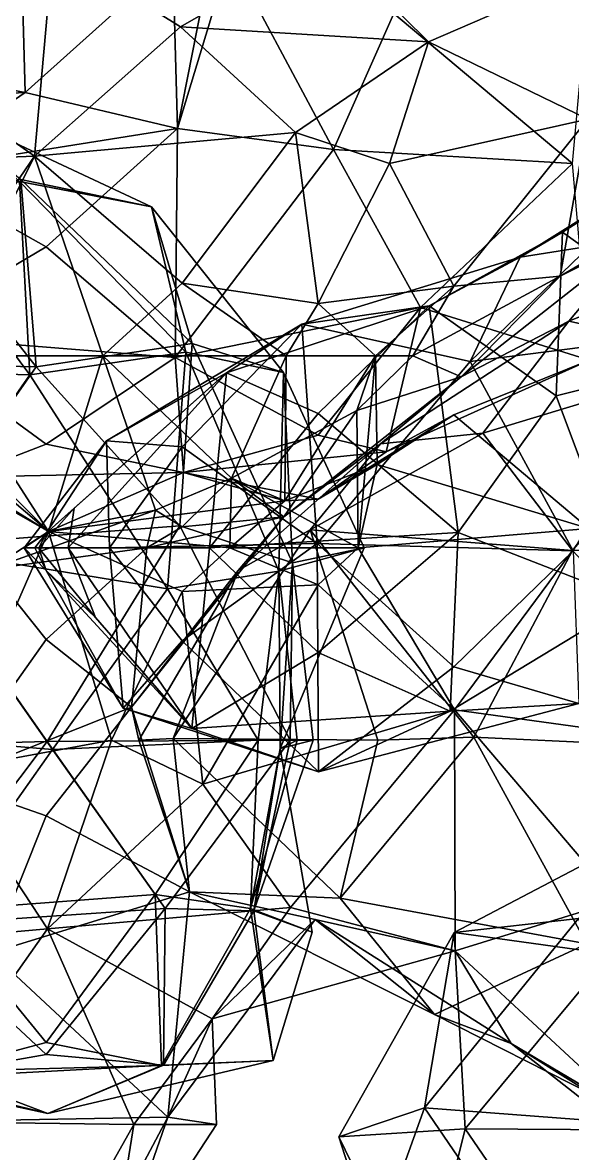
# Model space of a CAD drawing. Extents: x 290034 to 295698, y 4553723 to 4561693.
# Drawn here: x 294038.2 to 294089.1, y 4559100.2 to 4559205.1 of the extents above; entities that cross this region are included whole.
import ezdxf

# ---------------------------------------------------------------- set-up
doc = ezdxf.new("R2010")
doc.units = 0
doc.layers.add('Au_ppm_Pref_-_0_2', color=7, linetype='CONTINUOUS')

msp = doc.modelspace()

# ---------------------------------------------------------------- linework, layer by layer
at = {"layer": 'Au_ppm_Pref_-_0_2'}
for points in [[(294052.53, 4559195.24, 1801.33), (294067, 4559193.31, 1803.35), (294056.17, 4559213.62, 1805.31)], [(294052.53, 4559195.24, 1801.33), (294056.17, 4559213.62, 1805.31), (294056.97, 4559209.83, 1799.62)], [(294056.17, 4559213.62, 1805.31), (294067, 4559193.31, 1803.35), (294072.6, 4559205.92, 1806.1)], [(294041.02, 4559212.07, 1812.55), (294066.46, 4559212.54, 1811.67), (294052.83, 4559204.67, 1817.12)], [(294075.8, 4559203.29, 1816.37), (294052.83, 4559204.67, 1817.12), (294066.46, 4559212.54, 1811.67)], [(294075.8, 4559203.29, 1816.37), (294066.46, 4559212.54, 1811.67), (294090.77, 4559209.77, 1811.5)], [(294041.02, 4559212.07, 1812.55), (294027.78, 4559200.8, 1814.42), (294016.19, 4559208.19, 1810.53)], [(294038.41, 4559198.59, 1794.95), (294038.05, 4559212.11, 1789.6), (294027.78, 4559200.59, 1790.6)], [(294039.28, 4559192.68, 1819.07), (294027.78, 4559200.8, 1814.42), (294041.02, 4559212.07, 1812.55)], [(294052.1, 4559210.9, 1794.13), (294038.05, 4559212.11, 1789.6), (294038.41, 4559198.59, 1794.95)], [(294052.83, 4559204.67, 1817.12), (294039.28, 4559192.68, 1819.07), (294041.02, 4559212.07, 1812.55)], [(294052.53, 4559195.24, 1801.33), (294052.1, 4559210.9, 1794.13), (294038.41, 4559198.59, 1794.95)], [(294052.53, 4559195.24, 1801.33), (294056.97, 4559209.83, 1799.62), (294052.1, 4559210.9, 1794.13)], [(294090.77, 4559209.77, 1811.5), (294072.6, 4559205.92, 1806.1), (294089.15, 4559192.01, 1806.54)], [(294090.77, 4559209.77, 1811.5), (294090.58, 4559196.13, 1818), (294075.8, 4559203.29, 1816.37)], [(294089.15, 4559192.01, 1806.54), (294072.6, 4559205.92, 1806.1), (294067, 4559193.31, 1803.35)], [(294063.49, 4559194.88, 1819.37), (294039.28, 4559192.68, 1819.07), (294052.83, 4559204.67, 1817.12)], [(294052.83, 4559204.67, 1817.12), (294075.8, 4559203.29, 1816.37), (294063.49, 4559194.88, 1819.37)], [(294075.8, 4559203.29, 1816.37), (294072.19, 4559192.01, 1820.55), (294063.49, 4559194.88, 1819.37)], [(294072.19, 4559192.01, 1820.55), (294075.8, 4559203.29, 1816.37), (294090.58, 4559196.13, 1818)], [(294038.41, 4559198.59, 1794.95), (294027.78, 4559200.59, 1790.6), (294016.99, 4559197.51, 1794.66)], [(294027.78, 4559200.8, 1814.42), (294039.28, 4559192.68, 1819.07), (294022.08, 4559192.01, 1816.48)], [(294016.99, 4559197.51, 1794.66), (294027.85, 4559191.34, 1799.69), (294038.41, 4559198.59, 1794.95)], [(294052.53, 4559195.24, 1801.33), (294038.41, 4559198.59, 1794.95), (294027.85, 4559191.34, 1799.69)], [(294037.9, 4559190.35, 1863.89), (294029.7, 4559197.54, 1859.01), (294050.14, 4559187.99, 1859.01)], [(294050.14, 4559187.99, 1859.01), (294029.7, 4559197.54, 1859.01), (294038.03, 4559190.53, 1854.12)], [(294072.19, 4559192.01, 1820.55), (294090.58, 4559196.13, 1818), (294078.17, 4559180.65, 1819.59)], [(294088.02, 4559181.56, 1824.53), (294078.17, 4559180.65, 1819.59), (294090.58, 4559196.13, 1818)], [(294102.79, 4559190.23, 1822.67), (294088.02, 4559181.56, 1824.53), (294090.58, 4559196.13, 1818)], [(294052.53, 4559195.24, 1801.33), (294027.85, 4559191.34, 1799.69), (294040.37, 4559184.29, 1802.98)], [(294063.49, 4559194.88, 1819.37), (294052.97, 4559180.9, 1819.67), (294039.28, 4559192.68, 1819.07)], [(294052.53, 4559195.24, 1801.33), (294040.37, 4559184.29, 1802.98), (294052.31, 4559174.02, 1805.39)], [(294052.53, 4559195.24, 1801.33), (294052.31, 4559174.02, 1805.39), (294067, 4559193.31, 1803.35)], [(294052.97, 4559180.9, 1819.67), (294063.49, 4559194.88, 1819.37), (294065.57, 4559179.04, 1821.76)], [(294063.49, 4559194.88, 1819.37), (294072.19, 4559192.01, 1820.55), (294065.57, 4559179.04, 1821.76)], [(294022.08, 4559192.01, 1816.48), (294039.28, 4559192.68, 1819.07), (294027.78, 4559175.87, 1817.99)], [(294027.78, 4559175.87, 1817.99), (294039.28, 4559192.68, 1819.07), (294030.09, 4559174.19, 1818.52)], [(294039.28, 4559192.68, 1819.07), (294045.62, 4559174.19, 1820.9), (294030.09, 4559174.19, 1818.52)], [(294052.97, 4559180.9, 1819.67), (294045.62, 4559174.19, 1820.9), (294039.28, 4559192.68, 1819.07)], [(294075.08, 4559178.66, 1806.79), (294067, 4559193.31, 1803.35), (294052.31, 4559174.02, 1805.39)], [(294089.15, 4559192.01, 1806.54), (294067, 4559193.31, 1803.35), (294075.08, 4559178.66, 1806.79)], [(294090.77, 4559184.35, 1779.24), (294084.31, 4559183.33, 1775.86), (294100.76, 4559193.6, 1775.57)], [(294084.31, 4559183.33, 1775.86), (294088.23, 4559185.64, 1770.85), (294100.76, 4559193.6, 1775.57)], [(294103.77, 4559174.5, 1769.69), (294100.76, 4559193.6, 1775.57), (294088.23, 4559185.64, 1770.85)], [(294065.57, 4559179.04, 1821.76), (294072.19, 4559192.01, 1820.55), (294078.17, 4559180.65, 1819.59)], [(294089.15, 4559192.01, 1806.54), (294075.08, 4559178.66, 1806.79), (294090.72, 4559173.76, 1811.4)], [(294026.53, 4559176.09, 1806.35), (294040.37, 4559184.29, 1802.98), (294027.85, 4559191.34, 1799.69)], [(294039.43, 4559173.16, 1847.92), (294038.03, 4559190.53, 1854.12), (294027.78, 4559187.98, 1848.47)], [(294050.14, 4559187.99, 1859.01), (294038.03, 4559190.53, 1854.12), (294053.9, 4559175.33, 1852.85)], [(294039.43, 4559173.16, 1847.92), (294053.9, 4559175.33, 1852.85), (294038.03, 4559190.53, 1854.12)], [(294037.9, 4559190.35, 1863.89), (294038.85, 4559172.4, 1869.57), (294027.78, 4559187.25, 1869.3)], [(294038.85, 4559172.4, 1869.57), (294037.9, 4559190.35, 1863.89), (294053.31, 4559174.53, 1865.06)], [(294050.14, 4559187.99, 1859.01), (294053.31, 4559174.53, 1865.06), (294037.9, 4559190.35, 1863.89)], [(294102.79, 4559190.23, 1822.67), (294095.5, 4559185.32, 1829.31), (294088.02, 4559181.56, 1824.53)], [(294039.43, 4559173.16, 1847.92), (294027.78, 4559187.98, 1848.47), (294014.78, 4559173.68, 1847.96)], [(294062.38, 4559172.62, 1859.01), (294053.31, 4559174.53, 1865.06), (294050.14, 4559187.99, 1859.01)], [(294062.38, 4559172.62, 1859.01), (294050.14, 4559187.99, 1859.01), (294053.9, 4559175.33, 1852.85)], [(294038.85, 4559172.4, 1869.57), (294014.48, 4559173.1, 1869.33), (294027.78, 4559187.25, 1869.3)], [(294084.31, 4559183.33, 1775.86), (294075.88, 4559178.82, 1769.4), (294088.23, 4559185.64, 1770.85)], [(294088.23, 4559185.64, 1770.85), (294075.88, 4559178.82, 1769.4), (294087.64, 4559170.46, 1766.7)], [(294078.83, 4559172.23, 1829.31), (294095.5, 4559185.32, 1829.31), (294088.81, 4559177.4, 1835.52)], [(294088.02, 4559181.56, 1824.53), (294095.5, 4559185.32, 1829.31), (294078.83, 4559172.23, 1829.31)], [(294088.23, 4559185.64, 1770.85), (294087.64, 4559170.46, 1766.7), (294103.77, 4559174.5, 1769.69)], [(294095.5, 4559185.32, 1829.31), (294106.21, 4559184.41, 1834.06), (294088.81, 4559177.4, 1835.52)], [(294026.53, 4559176.09, 1806.35), (294052.31, 4559174.02, 1805.39), (294040.37, 4559184.29, 1802.98)], [(294079.68, 4559173.64, 1780.72), (294090.77, 4559184.35, 1779.24), (294100.8, 4559176.35, 1783.4)], [(294079.68, 4559173.64, 1780.72), (294084.31, 4559183.33, 1775.86), (294090.77, 4559184.35, 1779.24)], [(294088.81, 4559177.4, 1835.52), (294106.21, 4559184.41, 1834.06), (294104.03, 4559174.02, 1841.1)], [(294075.88, 4559178.82, 1769.4), (294084.31, 4559183.33, 1775.86), (294064.08, 4559177.11, 1776.09)], [(294079.68, 4559173.64, 1780.72), (294064.08, 4559177.11, 1776.09), (294084.31, 4559183.33, 1775.86)], [(294074.35, 4559174.19, 1823.37), (294088.02, 4559181.56, 1824.53), (294078.83, 4559172.23, 1829.31)], [(294074.35, 4559174.19, 1823.37), (294078.17, 4559180.65, 1819.59), (294088.02, 4559181.56, 1824.53)], [(294052.97, 4559180.9, 1819.67), (294062.62, 4559174.19, 1821.98), (294045.62, 4559174.19, 1820.9)], [(294052.97, 4559180.9, 1819.67), (294065.57, 4559179.04, 1821.76), (294062.62, 4559174.19, 1821.98)], [(294065.57, 4559179.04, 1821.76), (294078.17, 4559180.65, 1819.59), (294070.88, 4559174.19, 1820.87)], [(294074.35, 4559174.19, 1823.37), (294070.88, 4559174.19, 1820.87), (294078.17, 4559180.65, 1819.59)], [(294062.62, 4559174.19, 1821.98), (294065.57, 4559179.04, 1821.76), (294070.88, 4559174.19, 1820.87)], [(294065.57, 4559166.83, 1809.04), (294075.08, 4559178.66, 1806.79), (294052.31, 4559174.02, 1805.39)], [(294057.07, 4559172.59, 1770.84), (294065.57, 4559168.84, 1765.76), (294075.88, 4559178.82, 1769.4)], [(294057.07, 4559172.59, 1770.84), (294075.88, 4559178.82, 1769.4), (294064.08, 4559177.11, 1776.09)], [(294075.88, 4559178.82, 1769.4), (294065.57, 4559168.84, 1765.76), (294078.56, 4559157.79, 1765)], [(294071.88, 4559165.27, 1811.49), (294075.08, 4559178.66, 1806.79), (294065.57, 4559166.83, 1809.04)], [(294075.08, 4559178.66, 1806.79), (294071.88, 4559165.27, 1811.49), (294090.72, 4559173.76, 1811.4)], [(294078.56, 4559157.79, 1765), (294087.64, 4559170.46, 1766.7), (294075.88, 4559178.82, 1769.4)], [(294057.07, 4559172.59, 1770.84), (294064.08, 4559177.11, 1776.09), (294045.95, 4559166.31, 1775.86)], [(294045.95, 4559166.31, 1775.86), (294064.08, 4559177.11, 1776.09), (294052.97, 4559165.73, 1778.98)], [(294052.97, 4559165.73, 1778.98), (294064.08, 4559177.11, 1776.09), (294065.5, 4559156.78, 1781.16)], [(294065.5, 4559156.78, 1781.16), (294064.08, 4559177.11, 1776.09), (294079.68, 4559173.64, 1780.72)], [(294078.83, 4559172.23, 1829.31), (294088.81, 4559177.4, 1835.52), (294071.35, 4559166.01, 1835.25)], [(294071.35, 4559166.01, 1835.25), (294088.81, 4559177.4, 1835.52), (294080.84, 4559167.01, 1840.06)], [(294104.03, 4559174.02, 1841.1), (294080.84, 4559167.01, 1840.06), (294088.81, 4559177.4, 1835.52)], [(294032.41, 4559162.93, 1811.49), (294040.37, 4559165.98, 1808.76), (294026.53, 4559176.09, 1806.35)], [(294026.53, 4559176.09, 1806.35), (294040.37, 4559165.98, 1808.76), (294052.31, 4559174.02, 1805.39)], [(294100.8, 4559176.35, 1783.4), (294089.23, 4559156.11, 1781.82), (294079.68, 4559173.64, 1780.72)], [(294053.9, 4559175.33, 1852.85), (294039.43, 4559173.16, 1847.92), (294052.76, 4559158.43, 1848.42)], [(294052.76, 4559158.43, 1848.42), (294063.2, 4559154.97, 1853.3), (294053.9, 4559175.33, 1852.85)], [(294063.2, 4559154.97, 1853.3), (294062.38, 4559172.62, 1859.01), (294053.9, 4559175.33, 1852.85)], [(294040.57, 4559157.88, 1817.97), (294027.78, 4559165.19, 1820.43), (294030.09, 4559174.19, 1818.52)], [(294030.09, 4559174.19, 1818.52), (294045.62, 4559174.19, 1820.9), (294040.57, 4559157.88, 1817.97)], [(294051.61, 4559152.56, 1868.98), (294038.85, 4559172.4, 1869.57), (294053.31, 4559174.53, 1865.06)], [(294040.37, 4559165.98, 1808.76), (294053.1, 4559163.37, 1812.28), (294052.31, 4559174.02, 1805.39)], [(294040.57, 4559157.88, 1817.97), (294045.62, 4559174.19, 1820.9), (294050.49, 4559159.88, 1823.37)], [(294045.62, 4559174.19, 1820.9), (294062.62, 4559174.19, 1821.98), (294057.56, 4559162.85, 1823.37)], [(294045.62, 4559174.19, 1820.9), (294057.56, 4559162.85, 1823.37), (294050.49, 4559159.88, 1823.37)], [(294061.92, 4559154.21, 1864.64), (294051.61, 4559152.56, 1868.98), (294053.31, 4559174.53, 1865.06)], [(294053.1, 4559163.37, 1812.28), (294065.57, 4559166.83, 1809.04), (294052.31, 4559174.02, 1805.39)], [(294061.92, 4559154.21, 1864.64), (294053.31, 4559174.53, 1865.06), (294062.38, 4559172.62, 1859.01)], [(294062.5, 4559160.72, 1817.43), (294057.56, 4559162.85, 1823.37), (294062.62, 4559174.19, 1821.98)], [(294062.5, 4559160.72, 1817.43), (294062.62, 4559174.19, 1821.98), (294070.88, 4559174.19, 1820.87)], [(294062.5, 4559160.72, 1817.43), (294070.88, 4559174.19, 1820.87), (294071.04, 4559164.1, 1817.43)], [(294069.16, 4559169.12, 1823.37), (294074.35, 4559174.19, 1823.37), (294078.83, 4559172.23, 1829.31)], [(294070.88, 4559174.19, 1820.87), (294069.16, 4559169.12, 1823.37), (294069.29, 4559156.37, 1819.19)], [(294069.16, 4559169.12, 1823.37), (294070.88, 4559174.19, 1820.87), (294074.35, 4559174.19, 1823.37)], [(294070.88, 4559174.19, 1820.87), (294069.29, 4559156.37, 1819.19), (294071.04, 4559164.1, 1817.43)], [(294071.88, 4559165.27, 1811.49), (294078.17, 4559168.72, 1815.61), (294090.72, 4559173.76, 1811.4)], [(294078.17, 4559168.72, 1815.61), (294090.67, 4559158.18, 1817.92), (294090.72, 4559173.76, 1811.4)], [(294080.84, 4559167.01, 1840.06), (294104.03, 4559174.02, 1841.1), (294089.14, 4559156.13, 1843.35)], [(294087.64, 4559170.46, 1766.7), (294094.75, 4559151.48, 1768.27), (294103.77, 4559174.5, 1769.69)], [(294106.91, 4559156.37, 1845.46), (294089.14, 4559156.13, 1843.35), (294104.03, 4559174.02, 1841.1)], [(294027.77, 4559156.47, 1869.76), (294014.48, 4559173.1, 1869.33), (294038.85, 4559172.4, 1869.57)], [(294027.79, 4559156.5, 1847.69), (294039.43, 4559173.16, 1847.92), (294014.78, 4559173.68, 1847.96)], [(294039.43, 4559173.16, 1847.92), (294027.79, 4559156.5, 1847.69), (294052.76, 4559158.43, 1848.42)], [(294065.5, 4559156.78, 1781.16), (294079.68, 4559173.64, 1780.72), (294089.23, 4559156.11, 1781.82)], [(294027.77, 4559156.47, 1869.76), (294038.85, 4559172.4, 1869.57), (294051.61, 4559152.56, 1868.98)], [(294057.07, 4559172.59, 1770.84), (294045.95, 4559166.31, 1775.86), (294040.37, 4559157.74, 1770.37)], [(294057.07, 4559172.59, 1770.84), (294040.37, 4559157.74, 1770.37), (294042.97, 4559160.05, 1769.92)], [(294057.07, 4559172.59, 1770.84), (294042.97, 4559160.05, 1769.92), (294042.4, 4559156.37, 1768.96)], [(294057.07, 4559172.59, 1770.84), (294042.4, 4559156.37, 1768.96), (294055.51, 4559156.37, 1765.17)], [(294057.07, 4559172.59, 1770.84), (294055.51, 4559156.37, 1765.17), (294065.57, 4559168.84, 1765.76)], [(294061.92, 4559154.21, 1864.64), (294062.38, 4559172.62, 1859.01), (294069.83, 4559156.37, 1859.01)], [(294069.83, 4559156.37, 1859.01), (294062.38, 4559172.62, 1859.01), (294063.2, 4559154.97, 1853.3)], [(294062.41, 4559159.24, 1829.54), (294069.16, 4559169.12, 1823.37), (294078.83, 4559172.23, 1829.31)], [(294071.35, 4559166.01, 1835.25), (294062.41, 4559159.24, 1829.54), (294078.83, 4559172.23, 1829.31)], [(294027.78, 4559170.58, 1816.23), (294025.4, 4559170.83, 1817.43), (294040.57, 4559157.88, 1817.97)], [(294040.57, 4559157.88, 1817.97), (294025.4, 4559170.83, 1817.43), (294027.78, 4559165.19, 1820.43)], [(294032.41, 4559162.93, 1811.49), (294027.78, 4559170.58, 1816.23), (294040.57, 4559157.88, 1817.97)], [(294078.56, 4559157.79, 1765), (294094.75, 4559151.48, 1768.27), (294087.64, 4559170.46, 1766.7)], [(294065.57, 4559168.84, 1765.76), (294055.51, 4559156.37, 1765.17), (294078.56, 4559157.79, 1765)], [(294069.16, 4559169.12, 1823.37), (294062.41, 4559159.24, 1829.54), (294057.56, 4559162.85, 1823.37)], [(294057.56, 4559162.85, 1823.37), (294069.29, 4559156.37, 1819.19), (294069.16, 4559169.12, 1823.37)], [(294065.57, 4559160.88, 1815.93), (294071.04, 4559164.1, 1817.43), (294078.17, 4559168.72, 1815.61)], [(294065.57, 4559160.88, 1815.93), (294078.17, 4559168.72, 1815.61), (294071.88, 4559165.27, 1811.49)], [(294071.04, 4559164.1, 1817.43), (294090.67, 4559158.18, 1817.92), (294078.17, 4559168.72, 1815.61)], [(294053.1, 4559163.37, 1812.28), (294071.88, 4559165.27, 1811.49), (294065.57, 4559166.83, 1809.04)], [(294089.14, 4559156.13, 1843.35), (294064.83, 4559158.04, 1841.79), (294080.84, 4559167.01, 1840.06)], [(294080.84, 4559167.01, 1840.06), (294064.83, 4559158.04, 1841.79), (294071.35, 4559166.01, 1835.25)], [(294032.41, 4559162.93, 1811.49), (294053.1, 4559163.37, 1812.28), (294040.37, 4559165.98, 1808.76)], [(294038.32, 4559156.37, 1775.86), (294045.95, 4559166.31, 1775.86), (294046.23, 4559156.37, 1779.04)], [(294038.32, 4559156.37, 1775.86), (294040.37, 4559157.74, 1770.37), (294045.95, 4559166.31, 1775.86)], [(294045.95, 4559166.31, 1775.86), (294052.97, 4559165.73, 1778.98), (294046.23, 4559156.37, 1779.04)], [(294065.5, 4559156.78, 1781.16), (294046.23, 4559156.37, 1779.04), (294052.97, 4559165.73, 1778.98)], [(294058.17, 4559154.26, 1836.12), (294062.41, 4559159.24, 1829.54), (294071.35, 4559166.01, 1835.25)], [(294071.35, 4559166.01, 1835.25), (294064.83, 4559158.04, 1841.79), (294058.17, 4559154.26, 1836.12)], [(294053.1, 4559163.37, 1812.28), (294065.57, 4559160.88, 1815.93), (294071.88, 4559165.27, 1811.49)], [(294032.41, 4559162.93, 1811.49), (294040.57, 4559157.88, 1817.97), (294053.1, 4559163.37, 1812.28)], [(294040.57, 4559157.88, 1817.97), (294062.5, 4559160.72, 1817.43), (294053.1, 4559163.37, 1812.28)], [(294053.1, 4559163.37, 1812.28), (294062.5, 4559160.72, 1817.43), (294065.57, 4559160.88, 1815.93)], [(294062.5, 4559160.72, 1817.43), (294071.04, 4559164.1, 1817.43), (294065.57, 4559160.88, 1815.93)], [(294071.04, 4559164.1, 1817.43), (294069.29, 4559156.37, 1819.19), (294090.67, 4559158.18, 1817.92)], [(294057.56, 4559162.85, 1823.37), (294052.97, 4559158.32, 1824.02), (294050.49, 4559159.88, 1823.37)], [(294057.56, 4559162.85, 1823.37), (294062.41, 4559159.24, 1829.54), (294052.97, 4559158.32, 1824.02)], [(294062.5, 4559160.72, 1817.43), (294057.4, 4559156.37, 1821.28), (294057.56, 4559162.85, 1823.37)], [(294057.56, 4559162.85, 1823.37), (294057.4, 4559156.37, 1821.28), (294069.29, 4559156.37, 1819.19)], [(294057.4, 4559156.37, 1821.28), (294062.5, 4559160.72, 1817.43), (294040.57, 4559157.88, 1817.97)], [(294050.49, 4559159.88, 1823.37), (294049.69, 4559156.37, 1824.92), (294035.14, 4559154.39, 1823.37)], [(294050.49, 4559159.88, 1823.37), (294035.14, 4559154.39, 1823.37), (294040.57, 4559157.88, 1817.97)], [(294042.97, 4559160.05, 1769.92), (294040.37, 4559157.74, 1770.37), (294039.69, 4559156.35, 1769.74)], [(294042.97, 4559160.05, 1769.92), (294039.69, 4559156.35, 1769.74), (294042.4, 4559156.37, 1768.96)], [(294049.69, 4559156.37, 1824.92), (294062.41, 4559159.24, 1829.54), (294048.29, 4559141.61, 1830.5)], [(294062.41, 4559159.24, 1829.54), (294058.17, 4559154.26, 1836.12), (294048.29, 4559141.61, 1830.5)], [(294050.49, 4559159.88, 1823.37), (294052.97, 4559158.32, 1824.02), (294049.69, 4559156.37, 1824.92)], [(294049.69, 4559156.37, 1824.92), (294052.97, 4559158.32, 1824.02), (294062.41, 4559159.24, 1829.54)], [(294052.76, 4559158.43, 1848.42), (294027.79, 4559156.5, 1847.69), (294040.46, 4559138.43, 1847.32)], [(294062.97, 4559138.55, 1848.36), (294052.76, 4559158.43, 1848.42), (294040.46, 4559138.43, 1847.32)], [(294064.83, 4559158.04, 1841.79), (294071.12, 4559138.55, 1844.51), (294052.14, 4559138.69, 1841.34)], [(294058.17, 4559154.26, 1836.12), (294064.83, 4559158.04, 1841.79), (294052.14, 4559138.69, 1841.34)], [(294062.97, 4559138.55, 1848.36), (294063.2, 4559154.97, 1853.3), (294052.76, 4559158.43, 1848.42)], [(294071.12, 4559138.55, 1844.51), (294064.83, 4559158.04, 1841.79), (294080.01, 4559138.83, 1843.77)], [(294064.83, 4559158.04, 1841.79), (294089.14, 4559156.13, 1843.35), (294080.01, 4559138.83, 1843.77)], [(294078.21, 4559141.37, 1819.73), (294090.67, 4559158.18, 1817.92), (294069.29, 4559156.37, 1819.19)], [(294078.21, 4559141.37, 1819.73), (294103.51, 4559137.87, 1819.6), (294090.67, 4559158.18, 1817.92)], [(294040.57, 4559157.88, 1817.97), (294035.14, 4559154.39, 1823.37), (294030.84, 4559135.66, 1819.84)], [(294040.57, 4559157.88, 1817.97), (294030.84, 4559135.66, 1819.84), (294046.42, 4559138.55, 1820.52)], [(294038.32, 4559156.37, 1775.86), (294039.32, 4559156.37, 1770.42), (294040.37, 4559157.74, 1770.37)], [(294039.32, 4559156.37, 1770.42), (294039.69, 4559156.35, 1769.74), (294040.37, 4559157.74, 1770.37)], [(294040.57, 4559157.88, 1817.97), (294046.42, 4559138.55, 1820.52), (294052.97, 4559152.32, 1822.02)], [(294040.57, 4559157.88, 1817.97), (294052.97, 4559152.32, 1822.02), (294057.4, 4559156.37, 1821.28)], [(294078.56, 4559157.79, 1765), (294055.51, 4559156.37, 1765.17), (294065.57, 4559146.67, 1766.68)], [(294077.8, 4559141.22, 1770.52), (294078.56, 4559157.79, 1765), (294065.57, 4559146.67, 1766.68)], [(294077.8, 4559141.22, 1770.52), (294094.75, 4559151.48, 1768.27), (294078.56, 4559157.79, 1765)], [(294027.77, 4559156.47, 1869.76), (294040.94, 4559137.68, 1869.19), (294014.48, 4559139.91, 1869.14)], [(294040.46, 4559138.43, 1847.32), (294027.79, 4559156.5, 1847.69), (294014.88, 4559137.73, 1848.11)], [(294027.77, 4559156.47, 1869.76), (294051.61, 4559152.56, 1868.98), (294040.94, 4559137.68, 1869.19)], [(294035.14, 4559154.39, 1823.37), (294049.69, 4559156.37, 1824.92), (294040.37, 4559147.89, 1826.49)], [(294038.32, 4559156.37, 1775.86), (294046.23, 4559156.37, 1779.04), (294047.5, 4559141.51, 1775.86)], [(294038.32, 4559156.37, 1775.86), (294047.5, 4559141.51, 1775.86), (294040.37, 4559154.28, 1770.61)], [(294038.32, 4559156.37, 1775.86), (294040.37, 4559154.28, 1770.61), (294039.32, 4559156.37, 1770.42)], [(294039.32, 4559156.37, 1770.42), (294040.37, 4559154.28, 1770.61), (294039.69, 4559156.35, 1769.74)], [(294044.93, 4559149.92, 1769.92), (294042.4, 4559156.37, 1768.96), (294039.69, 4559156.35, 1769.74)], [(294044.93, 4559149.92, 1769.92), (294039.69, 4559156.35, 1769.74), (294040.37, 4559154.28, 1770.61)], [(294049.69, 4559156.37, 1824.92), (294048.29, 4559141.61, 1830.5), (294040.37, 4559147.89, 1826.49)], [(294053.87, 4559139.64, 1770.39), (294055.51, 4559156.37, 1765.17), (294042.4, 4559156.37, 1768.96)], [(294053.87, 4559139.64, 1770.39), (294042.4, 4559156.37, 1768.96), (294044.93, 4559149.92, 1769.92)], [(294052.97, 4559147.74, 1778.74), (294046.23, 4559156.37, 1779.04), (294065.5, 4559156.78, 1781.16)], [(294047.5, 4559141.51, 1775.86), (294046.23, 4559156.37, 1779.04), (294052.97, 4559147.74, 1778.74)], [(294065.5, 4559156.78, 1781.16), (294065.6, 4559135.62, 1776.74), (294052.97, 4559147.74, 1778.74)], [(294065.57, 4559152.95, 1818.58), (294057.4, 4559156.37, 1821.28), (294052.97, 4559152.32, 1822.02)], [(294053.87, 4559139.64, 1770.39), (294065.57, 4559146.67, 1766.68), (294055.51, 4559156.37, 1765.17)], [(294065.57, 4559152.95, 1818.58), (294069.29, 4559156.37, 1819.19), (294057.4, 4559156.37, 1821.28)], [(294061.92, 4559154.21, 1864.64), (294069.83, 4559156.37, 1859.01), (294062.07, 4559137.77, 1859.09)], [(294062.07, 4559137.77, 1859.09), (294069.83, 4559156.37, 1859.01), (294063.2, 4559154.97, 1853.3)], [(294065.5, 4559156.78, 1781.16), (294078.17, 4559145.35, 1779.53), (294065.6, 4559135.62, 1776.74)], [(294078.17, 4559145.35, 1779.53), (294065.5, 4559156.78, 1781.16), (294089.23, 4559156.11, 1781.82)], [(294078.21, 4559141.37, 1819.73), (294069.29, 4559156.37, 1819.19), (294065.57, 4559152.95, 1818.58)], [(294089.75, 4559141.95, 1775.43), (294078.17, 4559145.35, 1779.53), (294089.23, 4559156.11, 1781.82)], [(294106.4, 4559137.59, 1842.83), (294080.01, 4559138.83, 1843.77), (294089.14, 4559156.13, 1843.35)], [(294106.91, 4559156.37, 1845.46), (294106.4, 4559137.59, 1842.83), (294089.14, 4559156.13, 1843.35)], [(294063.2, 4559154.97, 1853.3), (294065.12, 4559138.55, 1853.07), (294062.07, 4559137.77, 1859.09)], [(294062.97, 4559138.55, 1848.36), (294065.12, 4559138.55, 1853.07), (294063.2, 4559154.97, 1853.3)], [(294035.14, 4559154.39, 1823.37), (294040.37, 4559147.89, 1826.49), (294031.05, 4559134.76, 1828.12)], [(294053.87, 4559139.64, 1770.39), (294044.93, 4559149.92, 1769.92), (294040.37, 4559154.28, 1770.61)], [(294053.87, 4559139.64, 1770.39), (294040.37, 4559154.28, 1770.61), (294047.5, 4559141.51, 1775.86)], [(294058.17, 4559154.26, 1836.12), (294048.96, 4559138.55, 1835.25), (294048.29, 4559141.61, 1830.5)], [(294058.17, 4559154.26, 1836.12), (294052.14, 4559138.69, 1841.34), (294048.96, 4559138.55, 1835.25)], [(294051.61, 4559152.56, 1868.98), (294061.92, 4559154.21, 1864.64), (294060.02, 4559138.55, 1868.27)], [(294061.92, 4559154.21, 1864.64), (294063.64, 4559138.55, 1864.95), (294060.02, 4559138.55, 1868.27)], [(294063.64, 4559138.55, 1864.95), (294061.92, 4559154.21, 1864.64), (294062.07, 4559137.77, 1859.09)], [(294065.57, 4559152.95, 1818.58), (294052.97, 4559152.32, 1822.02), (294054.89, 4559134.45, 1819.71)], [(294078.21, 4559141.37, 1819.73), (294065.57, 4559152.95, 1818.58), (294054.89, 4559134.45, 1819.71)], [(294040.94, 4559137.68, 1869.19), (294051.61, 4559152.56, 1868.98), (294060.02, 4559138.55, 1868.27)], [(294052.97, 4559152.32, 1822.02), (294046.42, 4559138.55, 1820.52), (294054.89, 4559134.45, 1819.71)], [(294077.8, 4559141.22, 1770.52), (294089.75, 4559141.95, 1775.43), (294094.75, 4559151.48, 1768.27)], [(294040.37, 4559147.89, 1826.49), (294048.29, 4559141.61, 1830.5), (294031.05, 4559134.76, 1828.12)], [(294052.97, 4559147.74, 1778.74), (294065.6, 4559135.62, 1776.74), (294047.5, 4559141.51, 1775.86)], [(294077.8, 4559141.22, 1770.52), (294065.57, 4559146.67, 1766.68), (294053.87, 4559139.64, 1770.39)], [(294089.75, 4559141.95, 1775.43), (294065.6, 4559135.62, 1776.74), (294078.17, 4559145.35, 1779.53)], [(294040.37, 4559131.54, 1832.91), (294031.05, 4559134.76, 1828.12), (294048.29, 4559141.61, 1830.5)], [(294040.37, 4559131.54, 1832.91), (294048.29, 4559141.61, 1830.5), (294053.66, 4559124.47, 1835.09)], [(294053.87, 4559139.64, 1770.39), (294047.5, 4559141.51, 1775.86), (294065.6, 4559135.62, 1776.74)], [(294048.29, 4559141.61, 1830.5), (294048.96, 4559138.55, 1835.25), (294053.66, 4559124.47, 1835.09)], [(294078.21, 4559141.37, 1819.73), (294054.89, 4559134.45, 1819.71), (294063.02, 4559123.04, 1819.4)], [(294078.21, 4559141.37, 1819.73), (294063.02, 4559123.04, 1819.4), (294078.29, 4559119, 1822.63)], [(294077.8, 4559141.22, 1770.52), (294065.6, 4559135.62, 1776.74), (294089.75, 4559141.95, 1775.43)], [(294078.21, 4559141.37, 1819.73), (294078.29, 4559119, 1822.63), (294093.28, 4559123.65, 1819.59)], [(294078.21, 4559141.37, 1819.73), (294093.28, 4559123.65, 1819.59), (294103.51, 4559137.87, 1819.6)], [(294077.8, 4559141.22, 1770.52), (294053.87, 4559139.64, 1770.39), (294065.6, 4559135.62, 1776.74)], [(294030.39, 4559122.73, 1868.99), (294014.48, 4559139.91, 1869.14), (294040.94, 4559137.68, 1869.19)], [(294040.46, 4559138.43, 1847.32), (294014.88, 4559137.73, 1848.11), (294027.56, 4559121.32, 1848.34)], [(294051.39, 4559122.95, 1848.62), (294040.46, 4559138.43, 1847.32), (294027.56, 4559121.32, 1848.34)], [(294046.42, 4559138.55, 1820.52), (294030.84, 4559135.66, 1819.84), (294040.48, 4559121.06, 1817.92)], [(294062.97, 4559138.55, 1848.36), (294040.46, 4559138.43, 1847.32), (294051.39, 4559122.95, 1848.62)], [(294054.89, 4559134.45, 1819.71), (294046.42, 4559138.55, 1820.52), (294040.48, 4559121.06, 1817.92)], [(294040.94, 4559137.68, 1869.19), (294060.02, 4559138.55, 1868.27), (294050.47, 4559124.25, 1868.54)], [(294048.96, 4559138.55, 1835.25), (294052.14, 4559138.69, 1841.34), (294053.66, 4559124.47, 1835.09)], [(294059.3, 4559122.94, 1864.2), (294050.47, 4559124.25, 1868.54), (294060.02, 4559138.55, 1868.27)], [(294062.97, 4559138.55, 1848.36), (294051.39, 4559122.95, 1848.62), (294059.61, 4559122.72, 1853.88)], [(294071.12, 4559138.55, 1844.51), (294067.62, 4559123.89, 1839.93), (294052.14, 4559138.69, 1841.34)], [(294053.66, 4559124.47, 1835.09), (294052.14, 4559138.69, 1841.34), (294067.62, 4559123.89, 1839.93)], [(294063.64, 4559138.55, 1864.95), (294059.3, 4559122.94, 1864.2), (294060.02, 4559138.55, 1868.27)], [(294059.3, 4559122.94, 1864.2), (294063.64, 4559138.55, 1864.95), (294062.07, 4559137.77, 1859.09)], [(294062.97, 4559138.55, 1848.36), (294059.61, 4559122.72, 1853.88), (294065.12, 4559138.55, 1853.07)], [(294065.12, 4559138.55, 1853.07), (294059.61, 4559122.72, 1853.88), (294062.07, 4559137.77, 1859.09)], [(294071.12, 4559138.55, 1844.51), (294080.01, 4559138.83, 1843.77), (294067.62, 4559123.89, 1839.93)], [(294067.62, 4559123.89, 1839.93), (294080.01, 4559138.83, 1843.77), (294090.47, 4559119.67, 1841.17)], [(294106.4, 4559137.59, 1842.83), (294090.47, 4559119.67, 1841.17), (294080.01, 4559138.83, 1843.77)], [(294040.94, 4559137.68, 1869.19), (294050.47, 4559124.25, 1868.54), (294030.39, 4559122.73, 1868.99)], [(294062.07, 4559137.77, 1859.09), (294065.03, 4559120.74, 1859.01), (294059.3, 4559122.94, 1864.2)], [(294059.61, 4559122.72, 1853.88), (294065.03, 4559120.74, 1859.01), (294062.07, 4559137.77, 1859.09)], [(294040.48, 4559121.06, 1817.92), (294030.84, 4559135.66, 1819.84), (294017.06, 4559118.99, 1818.9)], [(294040.37, 4559131.54, 1832.91), (294035.26, 4559118.83, 1830.62), (294031.05, 4559134.76, 1828.12)], [(294054.89, 4559134.45, 1819.71), (294040.48, 4559121.06, 1817.92), (294063.02, 4559123.04, 1819.4)], [(294040.37, 4559131.54, 1832.91), (294053.66, 4559124.47, 1835.09), (294035.26, 4559118.83, 1830.62)], [(294096.58, 4559130.34, 1882.77), (294089.7, 4559122, 1889.36), (294078.2, 4559120.72, 1882.78)], [(294096.58, 4559130.34, 1882.77), (294078.2, 4559120.72, 1882.78), (294092.68, 4559118.7, 1877.05)], [(294035.26, 4559118.83, 1830.62), (294053.66, 4559124.47, 1835.09), (294051.63, 4559103.58, 1829.11)], [(294053.66, 4559124.47, 1835.09), (294065.31, 4559121.93, 1829.19), (294051.63, 4559103.58, 1829.11)], [(294067.62, 4559123.89, 1839.93), (294076.37, 4559113.12, 1835.27), (294053.66, 4559124.47, 1835.09)], [(294053.66, 4559124.47, 1835.09), (294076.37, 4559113.12, 1835.27), (294065.31, 4559121.93, 1829.19)], [(294040.37, 4559110.5, 1868.36), (294030.39, 4559122.73, 1868.99), (294050.47, 4559124.25, 1868.54)], [(294051.05, 4559108.38, 1864.03), (294040.37, 4559110.5, 1868.36), (294050.47, 4559124.25, 1868.54)], [(294059.3, 4559122.94, 1864.2), (294051.05, 4559108.38, 1864.03), (294050.47, 4559124.25, 1868.54)], [(294067.62, 4559123.89, 1839.93), (294090.47, 4559119.67, 1841.17), (294076.37, 4559113.12, 1835.27)], [(294094.75, 4559103.76, 1824.14), (294093.28, 4559123.65, 1819.59), (294078.29, 4559119, 1822.63)], [(294051.39, 4559122.95, 1848.62), (294027.56, 4559121.32, 1848.34), (294040.37, 4559109.4, 1849.29)], [(294030.22, 4559107.83, 1864.46), (294030.39, 4559122.73, 1868.99), (294040.37, 4559110.5, 1868.36)], [(294051.39, 4559122.95, 1848.62), (294040.37, 4559109.4, 1849.29), (294051.23, 4559108.42, 1854.08)], [(294063.02, 4559123.04, 1819.4), (294040.48, 4559121.06, 1817.92), (294055.76, 4559112.71, 1822.01)], [(294061.4, 4559108.83, 1859.01), (294051.05, 4559108.38, 1864.03), (294059.3, 4559122.94, 1864.2)], [(294051.39, 4559122.95, 1848.62), (294051.23, 4559108.42, 1854.08), (294059.61, 4559122.72, 1853.88)], [(294059.61, 4559122.72, 1853.88), (294051.23, 4559108.42, 1854.08), (294061.4, 4559108.83, 1859.01)], [(294055.76, 4559112.71, 1822.01), (294078.29, 4559119, 1822.63), (294063.02, 4559123.04, 1819.4)], [(294065.03, 4559120.74, 1859.01), (294061.4, 4559108.83, 1859.01), (294059.3, 4559122.94, 1864.2)], [(294059.61, 4559122.72, 1853.88), (294061.4, 4559108.83, 1859.01), (294065.03, 4559120.74, 1859.01)], [(294027.55, 4559107.15, 1853.32), (294040.37, 4559109.4, 1849.29), (294027.56, 4559121.32, 1848.34)], [(294055.76, 4559112.71, 1822.01), (294051.63, 4559103.58, 1829.11), (294065.31, 4559121.93, 1829.19)], [(294065.31, 4559121.93, 1829.19), (294078.29, 4559119, 1822.63), (294055.76, 4559112.71, 1822.01)], [(294065.31, 4559121.93, 1829.19), (294076.37, 4559113.12, 1835.27), (294083.47, 4559110.41, 1829.31)], [(294065.31, 4559121.93, 1829.19), (294083.47, 4559110.41, 1829.31), (294078.29, 4559119, 1822.63)], [(294095.82, 4559102.92, 1892.26), (294075.43, 4559104.45, 1890.04), (294089.7, 4559122, 1889.36)], [(294078.2, 4559120.72, 1882.78), (294089.7, 4559122, 1889.36), (294075.43, 4559104.45, 1890.04)], [(294017.06, 4559118.99, 1818.9), (294027.87, 4559103.2, 1817.24), (294040.48, 4559121.06, 1817.92)], [(294040.48, 4559121.06, 1817.92), (294027.87, 4559103.2, 1817.24), (294048.48, 4559102.92, 1819.55)], [(294048.48, 4559102.92, 1819.55), (294055.76, 4559112.71, 1822.01), (294040.48, 4559121.06, 1817.92)], [(294075.43, 4559104.45, 1890.04), (294067.49, 4559101.77, 1883.1), (294078.2, 4559120.72, 1882.78)], [(294079.21, 4559102.51, 1876.99), (294078.2, 4559120.72, 1882.78), (294067.49, 4559101.77, 1883.1)], [(294092.68, 4559118.7, 1877.05), (294078.2, 4559120.72, 1882.78), (294079.21, 4559102.51, 1876.99)], [(294091.22, 4559105.58, 1834.6), (294076.37, 4559113.12, 1835.27), (294090.47, 4559119.67, 1841.17)], [(294026.09, 4559103.12, 1831.03), (294035.26, 4559118.83, 1830.62), (294051.63, 4559103.58, 1829.11)], [(294083.47, 4559110.41, 1829.31), (294094.75, 4559103.76, 1824.14), (294078.29, 4559119, 1822.63)], [(294092.68, 4559118.7, 1877.05), (294079.21, 4559102.51, 1876.99), (294103.6, 4559102.37, 1875.51)], [(294083.47, 4559110.41, 1829.31), (294076.37, 4559113.12, 1835.27), (294091.22, 4559105.58, 1834.6)], [(294056.15, 4559102.92, 1823.37), (294055.76, 4559112.71, 1822.01), (294048.48, 4559102.92, 1819.55)], [(294051.63, 4559103.58, 1829.11), (294055.76, 4559112.71, 1822.01), (294056.15, 4559102.92, 1823.37)], [(294051.05, 4559108.38, 1864.03), (294030.22, 4559107.83, 1864.46), (294040.37, 4559110.5, 1868.36)], [(294091.22, 4559105.58, 1834.6), (294098.56, 4559098.58, 1830.21), (294083.47, 4559110.41, 1829.31)], [(294094.75, 4559103.76, 1824.14), (294083.47, 4559110.41, 1829.31), (294098.56, 4559098.58, 1830.21)], [(294016.57, 4559109.11, 1857.6), (294030.22, 4559107.83, 1864.46), (294040.53, 4559103.93, 1859.03)], [(294016.57, 4559109.11, 1857.6), (294040.53, 4559103.93, 1859.03), (294027.55, 4559107.15, 1853.32)], [(294027.55, 4559107.15, 1853.32), (294051.23, 4559108.42, 1854.08), (294040.37, 4559109.4, 1849.29)], [(294061.4, 4559108.83, 1859.01), (294040.53, 4559103.93, 1859.03), (294051.05, 4559108.38, 1864.03)], [(294040.53, 4559103.93, 1859.03), (294061.4, 4559108.83, 1859.01), (294051.23, 4559108.42, 1854.08)], [(294051.23, 4559108.42, 1854.08), (294027.55, 4559107.15, 1853.32), (294040.53, 4559103.93, 1859.03)], [(294030.22, 4559107.83, 1864.46), (294051.05, 4559108.38, 1864.03), (294040.53, 4559103.93, 1859.03)], [(294042.27, 4559085.92, 1830.99), (294026.09, 4559103.12, 1831.03), (294051.63, 4559103.58, 1829.11)], [(294046.02, 4559087.4, 1824.34), (294042.27, 4559085.92, 1830.99), (294051.63, 4559103.58, 1829.11)], [(294046.02, 4559087.4, 1824.34), (294051.63, 4559103.58, 1829.11), (294056.15, 4559102.92, 1823.37)], [(294075.43, 4559104.45, 1890.04), (294071.52, 4559093.51, 1888.71), (294067.49, 4559101.77, 1883.1)], [(294071.52, 4559093.51, 1888.71), (294075.43, 4559104.45, 1890.04), (294090.05, 4559083.05, 1889.41)], [(294095.82, 4559102.92, 1892.26), (294090.05, 4559083.05, 1889.41), (294075.43, 4559104.45, 1890.04)], [(294026.09, 4559103.12, 1831.03), (294042.27, 4559085.92, 1830.99), (294019.83, 4559088.19, 1828.56)], [(294048.48, 4559102.92, 1819.55), (294027.87, 4559103.2, 1817.24), (294037.74, 4559083.78, 1818.24)], [(294046.02, 4559087.4, 1824.34), (294048.48, 4559102.92, 1819.55), (294037.74, 4559083.78, 1818.24)], [(294046.02, 4559087.4, 1824.34), (294056.15, 4559102.92, 1823.37), (294048.48, 4559102.92, 1819.55)], [(294079.21, 4559102.51, 1876.99), (294067.49, 4559101.77, 1883.1), (294074.01, 4559081.53, 1882.84)], [(294090.91, 4559085.4, 1876.92), (294079.21, 4559102.51, 1876.99), (294074.01, 4559081.53, 1882.84)], [(294079.21, 4559102.51, 1876.99), (294090.91, 4559085.4, 1876.92), (294103.6, 4559102.37, 1875.51)], [(294067.49, 4559101.77, 1883.1), (294071.52, 4559093.51, 1888.71), (294074.01, 4559081.53, 1882.84)]]:
    msp.add_3dface(points, dxfattribs=at)

doc.saveas('drawing.dxf')
